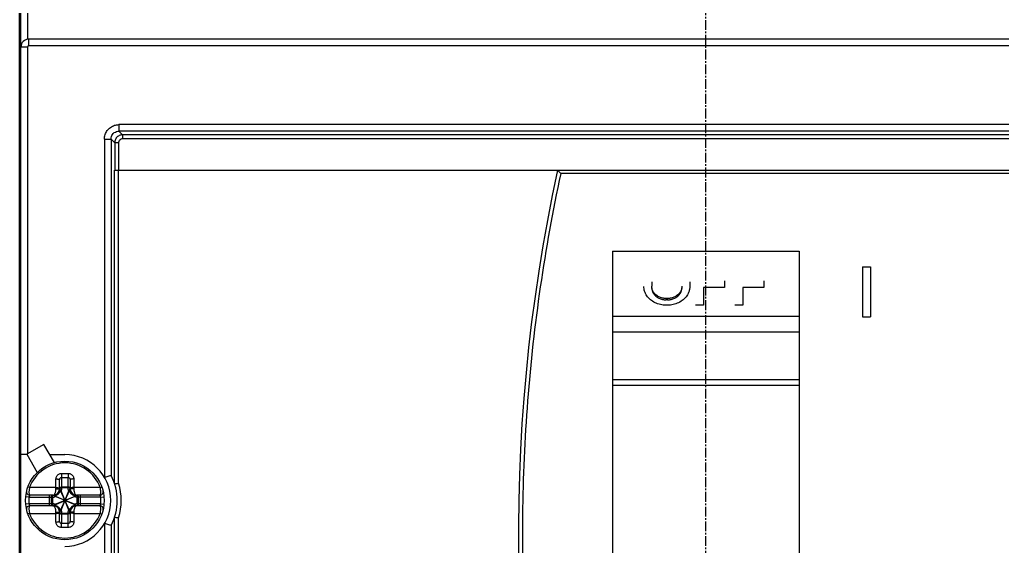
# Model space of a CAD drawing. Header units: millimetres. Extents: x -279 to 279, y -124 to 124.
# Drawn here: x 144.3 to 219.2, y 2.1 to 42.3 of the extents above; entities that cross this region are included whole.
import ezdxf

# ---------------------------------------------------------------- set-up
doc = ezdxf.new("R2010")
doc.units = ezdxf.units.MM
doc.linetypes.add('AXES2', pattern=[1.125, 0.75, -0.125, 0.125, -0.125])
doc.layers.add('AXE', color=80, linetype='AXES2')

msp = doc.modelspace()

# ---------------------------------------------------------------- linework, layer by layer
for p, q in [((144.277, -41.532), (144.277, 45.186)), ((144.376, -40.632), (144.376, 45.567)), ((144.876, 45.567), (144.876, 40.76)), ((144.976, 40.268), (144.976, 40.768)), ((248.276, 40.768), (144.976, 40.768)), ((144.277, 40.467), (144.376, 40.467)), ((144.376, 40.167), (144.277, 40.167)), ((144.876, 40.168), (144.376, 40.168)), ((144.876, 40.168), (144.876, 9.119)), ((248.276, 40.268), (144.976, 40.268)), ((241.404, 34.247), (151.846, 34.247)), ((152.128, 33.466), (151.847, 33.747)), ((241.406, 33.747), (151.847, 33.747)), ((150.748, 33.148), (151.247, 33.148)), ((150.748, 33.145), (150.748, 7.335)), ((151.247, 33.148), (151.247, 7.465)), ((151.528, 32.867), (151.247, 33.148)), ((241.125, 33.166), (152.124, 33.166)), ((241.125, 33.466), (152.128, 33.466)), ((151.528, 32.867), (151.53, 30.768)), ((151.828, 32.867), (151.528, 32.867)), ((151.828, 32.867), (151.828, 30.768)), ((151.52, 6.838), (151.52, 30.768)), ((151.52, 30.768), (151.53, 30.768)), ((151.545, 30.768), (241.406, 30.768)), ((151.819, 6.887), (151.819, 30.768)), ((241.406, 30.512), (185.552, 30.512)), ((189.501, 24.581), (189.501, -20.634)), ((189.501, 24.581), (203.751, 24.581)), ((203.751, 24.581), (203.751, -20.634)), ((208.576, 23.388), (208.576, 19.588)), ((208.576, 23.388), (209.176, 23.388)), ((209.176, 23.388), (209.176, 19.588)), ((192.497, 22.248), (192.497, 21.909)), ((195.397, 22.245), (195.397, 21.906)), ((196.447, 21.821), (196.447, 20.468)), ((198.047, 21.821), (196.447, 21.821)), ((198.047, 22.329), (198.047, 21.821)), ((199.447, 21.822), (199.447, 20.469)), ((201.047, 21.822), (199.447, 21.822)), ((201.047, 22.329), (201.047, 21.822)), ((193.597, 20.979), (193.597, 20.873)), ((193.697, 20.979), (193.597, 20.979)), ((193.697, 20.873), (193.597, 20.873)), ((193.697, 20.468), (193.597, 20.468)), ((193.697, 20.873), (193.697, 20.979)), ((196.447, 20.468), (195.847, 20.468)), ((199.447, 20.469), (198.847, 20.469)), ((203.751, 19.602), (189.501, 19.602)), ((208.576, 19.588), (209.176, 19.588)), ((203.751, 18.421), (189.501, 18.421)), ((203.751, 14.784), (189.501, 14.784)), ((189.501, 14.377), (203.751, 14.377)), ((146.126, 9.84), (144.827, 9.09)), ((146.924, 8.457), (146.126, 9.84)), ((144.84, 9.068), (144.376, 9.068)), ((144.827, 9.09), (145.625, 7.707)), ((146.572, 9.068), (147.726, 9.068)), ((147.326, 6.468), (147.326, 7.141)), ((147.476, 7.33), (147.476, 6.598)), ((147.976, 6.598), (147.976, 7.33)), ((148.126, 7.141), (148.126, 6.468)), ((151.248, 7.465), (151.248, 7.464)), ((145.03, 6.549), (144.907, 6.594)), ((147.048, 6.468), (147.326, 6.468)), ((147.36, 4.743), (148.093, 6.393)), ((148.093, 4.743), (147.36, 6.393)), ((147.433, 4.834), (148.02, 6.301)), ((148.02, 4.834), (147.433, 6.301)), ((147.476, 6.59), (147.476, 6.528)), ((147.976, 6.59), (147.476, 6.59)), ((147.977, 6.528), (147.476, 6.528)), ((147.976, 6.528), (147.976, 6.59)), ((148.405, 6.468), (148.126, 6.468)), ((150.422, 6.549), (150.545, 6.594)), ((144.988, 5.818), (144.739, 5.841)), ((144.988, 5.318), (144.739, 5.295)), ((144.988, 5.818), (146.692, 5.818)), ((146.692, 5.318), (144.988, 5.318)), ((146.826, 5.968), (145.054, 5.968)), ((146.558, 5.168), (146.558, 5.968)), ((146.703, 5.318), (146.703, 5.818)), ((146.709, 5.819), (146.709, 5.317)), ((146.787, 5.819), (146.709, 5.819)), ((146.709, 5.317), (146.787, 5.317)), ((146.787, 5.819), (146.787, 5.317)), ((146.901, 5.201), (148.552, 5.935)), ((148.552, 5.201), (146.901, 5.935)), ((146.993, 5.275), (148.46, 5.861)), ((148.46, 5.275), (146.993, 5.861)), ((150.399, 5.968), (148.626, 5.968)), ((148.666, 5.317), (148.666, 5.819)), ((148.744, 5.819), (148.666, 5.819)), ((148.666, 5.317), (148.744, 5.317)), ((148.744, 5.317), (148.744, 5.819)), ((148.75, 5.818), (148.75, 5.318)), ((150.465, 5.818), (148.761, 5.818)), ((150.465, 5.318), (148.761, 5.318)), ((148.895, 5.968), (148.895, 5.168)), ((150.465, 5.818), (150.714, 5.841)), ((150.465, 5.318), (150.714, 5.295)), ((145.03, 4.586), (144.907, 4.542)), ((146.826, 5.168), (145.054, 5.168)), ((147.048, 4.668), (147.326, 4.668)), ((147.326, 3.994), (147.326, 4.668)), ((147.476, 4.608), (147.476, 4.545)), ((147.476, 4.608), (147.977, 4.608)), ((147.476, 4.545), (147.976, 4.545)), ((147.476, 4.538), (147.476, 3.806)), ((147.976, 4.545), (147.976, 4.608)), ((147.976, 3.806), (147.976, 4.538)), ((148.126, 4.668), (148.126, 3.994)), ((148.405, 4.668), (148.126, 4.668)), ((150.399, 5.168), (148.626, 5.168)), ((150.422, 4.586), (150.545, 4.542)), ((150.748, 3.801), (150.748, -38.609)), ((151.52, -37.632), (151.52, 4.298)), ((151.819, -37.632), (151.819, 4.249)), ((151.247, 3.671), (151.247, -38.612)), ((151.248, 3.671), (151.248, 3.671))]:
    msp.add_line(p, q)
for points in [[(151.247, 7.465), (151.247, 7.465), (151.248, 7.465), (151.248, 7.465), (151.248, 7.465), (151.248, 7.465), (151.248, 7.465), (151.248, 7.465), (151.248, 7.465)], [(151.247, 3.671), (151.247, 3.671), (151.248, 3.671), (151.248, 3.671), (151.248, 3.671), (151.248, 3.671), (151.248, 3.671), (151.248, 3.671), (151.248, 3.671)]]:
    msp.add_lwpolyline(points)
msp.add_circle((147.726, 5.568), 3)
for centre, radius, start, end in [((144.976, 40.168), 0.6, 90, 180), ((144.976, 40.168), 0.1, 90, 180), ((313.326, 2.968), 131, 167.74789, -164.9073), ((147.726, 5.568), 3.5, -90, 90), ((147.726, 5.568), 2.869, 20.00374, 159.99626), ((147.726, 5.568), 4, -28.30239, 28.30239), ((147.726, 5.568), 4.3, -17.86119, 17.86127), ((145.054, 6.218), 0.25, 166.32798, -90), ((146.826, 6.468), 0.5, -90, 0), ((148.626, 6.468), 0.5, 180, -90), ((150.399, 6.218), 0.25, -90, 13.67202), ((147.726, 5.568), 2.75, 174.78409, -174.78409), ((147.726, 5.568), 2.75, -5.21591, 5.21591), ((145.054, 4.918), 0.25, 90, -166.32798), ((147.726, 5.568), 2.869, -159.99626, -20.00374), ((146.826, 4.668), 0.5, 0, 90), ((148.626, 4.668), 0.5, 90, 180), ((150.399, 4.918), 0.25, -13.67202, 90)]:
    msp.add_arc(centre, radius, start, end)
for points, knots in [([(150.748, 33.145), (150.748, 33.259), (150.783, 33.489), (150.941, 33.802), (151.19, 34.052), (151.502, 34.211), (151.733, 34.246), (151.846, 34.247)], [0, 0, 0, 0, 0.340742, 0.686875, 1.034783, 1.380989, 1.721208, 1.721208, 1.721208, 1.721208]), ([(151.247, 33.148), (151.247, 33.209), (151.267, 33.335), (151.353, 33.506), (151.489, 33.642), (151.66, 33.728), (151.785, 33.747), (151.847, 33.747)], [0, 0, 0, 0, 0.1850432, 0.3743131, 0.564405, 0.7535797, 0.9383184, 0.9383184, 0.9383184, 0.9383184]), ([(151.844, 34.247), (151.844, 34.184), (151.845, 34.069), (151.845, 33.917), (151.847, 33.813), (151.845, 33.762), (151.847, 33.747)], [0, 0, 0, 0, 0.1862956, 0.3457623, 0.4554383, 0.4995353, 0.4995353, 0.4995353, 0.4995353]), ([(152.128, 33.466), (152.085, 33.466), (151.995, 33.456), (151.866, 33.412), (151.747, 33.336), (151.648, 33.235), (151.577, 33.116), (151.537, 32.991), (151.528, 32.907), (151.528, 32.867)], [0, 0, 0, 0, 0.1294934, 0.266502, 0.4073563, 0.5485836, 0.6867645, 0.818265, 0.9393523, 0.9393523, 0.9393523, 0.9393523]), ([(152.124, 33.166), (152.103, 33.166), (152.059, 33.161), (151.995, 33.138), (151.936, 33.101), (151.887, 33.05), (151.852, 32.991), (151.832, 32.929), (151.828, 32.887), (151.828, 32.867)], [0, 0, 0, 0, 0.0642759, 0.1323939, 0.2022744, 0.2723046, 0.3408869, 0.4062541, 0.466592, 0.466592, 0.466592, 0.466592]), ([(152.128, 33.466), (152.128, 33.457), (152.128, 33.427), (152.128, 33.364), (152.128, 33.273), (152.126, 33.204), (152.125, 33.166)], [0, 0, 0, 0, 0.0264935, 0.0921096, 0.1876618, 0.2997525, 0.2997525, 0.2997525, 0.2997525]), ([(185.312, 30.768), (185.334, 30.768), (185.377, 30.703), (185.459, 30.63), (185.519, 30.552), (185.552, 30.512)], [0, 0, 0, 0, 0.0650779, 0.1949253, 0.3517459, 0.3517459, 0.3517459, 0.3517459]), ([(185.552, 30.512), (184.937, 27.649), (183.9, 21.891), (182.927, 13.18), (182.538, 4.44), (182.731, -4.303), (183.509, -13.025), (184.871, -21.699), (186.167, -27.419), (186.912, -30.259)], [0, 0, 0, 0, 8.784619, 17.538219, 26.275587, 35.009909, 43.755075, 52.525371, 61.333757, 61.333757, 61.333757, 61.333757]), ([(193.597, 20.468), (193.45, 20.468), (193.156, 20.5), (192.744, 20.643), (192.388, 20.872), (192.113, 21.172), (191.938, 21.525), (191.897, 21.781), (191.897, 21.906)], [0, 0, 0, 0, 0.442714, 0.87718, 1.296976, 1.699166, 2.085462, 2.462276, 2.462276, 2.462276, 2.462276]), ([(193.597, 20.979), (193.501, 20.979), (193.311, 21), (193.045, 21.093), (192.815, 21.24), (192.637, 21.434), (192.523, 21.662), (192.497, 21.828), (192.497, 21.909)], [0, 0, 0, 0, 0.28723, 0.568172, 0.839135, 1.098727, 1.348473, 1.592842, 1.592842, 1.592842, 1.592842]), ([(192.497, 21.803), (192.497, 21.722), (192.523, 21.556), (192.637, 21.328), (192.815, 21.134), (193.045, 20.986), (193.311, 20.894), (193.501, 20.873), (193.597, 20.873)], [0, 0, 0, 0, 0.244351, 0.494085, 0.753671, 1.024637, 1.305591, 1.592842, 1.592842, 1.592842, 1.592842]), ([(193.697, 20.873), (193.793, 20.873), (193.983, 20.894), (194.249, 20.986), (194.479, 21.134), (194.658, 21.328), (194.771, 21.556), (194.797, 21.722), (194.797, 21.803)], [0, 0, 0, 0, 0.28723, 0.568172, 0.839135, 1.098727, 1.348473, 1.592842, 1.592842, 1.592842, 1.592842]), ([(195.391, 21.779), (195.382, 21.696), (195.338, 21.487), (195.182, 21.172), (194.906, 20.872), (194.55, 20.643), (194.138, 20.5), (193.845, 20.468), (193.697, 20.468)], [0, 0, 0, 0, 0.250675, 0.636971, 1.039161, 1.458956, 1.893422, 2.336137, 2.336137, 2.336137, 2.336137]), ([(194.78, 21.747), (194.775, 21.72), (194.747, 21.613), (194.658, 21.434), (194.479, 21.24), (194.25, 21.093), (193.983, 21), (193.793, 20.979), (193.697, 20.979)], [0, 0, 0, 0, 0.081219, 0.330953, 0.59054, 0.861506, 1.142459, 1.429711, 1.429711, 1.429711, 1.429711]), ([(147.048, 7.21), (147.048, 7.246), (147.058, 7.32), (147.101, 7.422), (147.169, 7.51), (147.257, 7.578), (147.358, 7.62), (147.43, 7.631), (147.466, 7.632)], [0, 0, 0, 0, 0.1098057, 0.2199669, 0.3301188, 0.4394918, 0.54796, 0.6552349, 0.6552349, 0.6552349, 0.6552349]), ([(147.466, 7.632), (147.524, 7.633), (147.64, 7.635), (147.813, 7.635), (147.929, 7.633), (147.987, 7.632)], [0, 0, 0, 0, 0.1736504, 0.3480313, 0.5216824, 0.5216824, 0.5216824, 0.5216824]), ([(147.466, 7.632), (147.466, 7.604), (147.467, 7.546), (147.469, 7.464), (147.472, 7.392), (147.475, 7.348), (147.476, 7.33)], [0, 0, 0, 0, 0.0855535, 0.1711448, 0.2464505, 0.3023986, 0.3023986, 0.3023986, 0.3023986]), ([(147.987, 7.632), (147.987, 7.604), (147.986, 7.546), (147.984, 7.464), (147.981, 7.392), (147.978, 7.348), (147.976, 7.33)], [0, 0, 0, 0, 0.0855532, 0.1711444, 0.2464499, 0.3023976, 0.3023976, 0.3023976, 0.3023976]), ([(147.987, 7.632), (148.023, 7.631), (148.095, 7.62), (148.196, 7.578), (148.283, 7.51), (148.351, 7.422), (148.395, 7.32), (148.405, 7.246), (148.405, 7.21)], [0, 0, 0, 0, 0.1071405, 0.2154647, 0.3249364, 0.4351139, 0.5453754, 0.6552346, 0.6552346, 0.6552346, 0.6552346]), ([(147.048, 6.549), (147.048, 6.617), (147.048, 6.758), (147.048, 6.978), (147.048, 7.13), (147.048, 7.21)], [0, 0, 0, 0, 0.2031864, 0.4228029, 0.6601804, 0.6601804, 0.6601804, 0.6601804]), ([(147.048, 7.21), (147.076, 7.21), (147.13, 7.21), (147.205, 7.202), (147.266, 7.187), (147.308, 7.171), (147.326, 7.15), (147.326, 7.141)], [0, 0, 0, 0, 0.0836628, 0.1615778, 0.2259129, 0.271165, 0.2978123, 0.2978123, 0.2978123, 0.2978123]), ([(147.326, 7.141), (147.326, 7.157), (147.33, 7.189), (147.345, 7.234), (147.369, 7.273), (147.401, 7.303), (147.437, 7.323), (147.463, 7.329), (147.476, 7.33)], [0, 0, 0, 0, 0.0478248, 0.0950374, 0.140642, 0.1838674, 0.2247332, 0.2637193, 0.2637193, 0.2637193, 0.2637193]), ([(147.476, 7.33), (147.532, 7.331), (147.643, 7.333), (147.81, 7.333), (147.921, 7.331), (147.976, 7.33)], [0, 0, 0, 0, 0.1664766, 0.3334814, 0.5000358, 0.5000358, 0.5000358, 0.5000358]), ([(147.976, 7.33), (147.989, 7.329), (148.016, 7.323), (148.052, 7.303), (148.084, 7.273), (148.108, 7.234), (148.123, 7.189), (148.126, 7.157), (148.126, 7.141)], [0, 0, 0, 0, 0.0389363, 0.079745, 0.1230044, 0.1686166, 0.2158708, 0.2637194, 0.2637194, 0.2637194, 0.2637194]), ([(148.405, 7.21), (148.377, 7.21), (148.323, 7.21), (148.248, 7.202), (148.187, 7.187), (148.145, 7.171), (148.126, 7.15), (148.126, 7.141)], [0, 0, 0, 0, 0.0836627, 0.1615774, 0.2259123, 0.2711642, 0.2978116, 0.2978116, 0.2978116, 0.2978116]), ([(148.405, 7.21), (148.405, 7.13), (148.405, 6.978), (148.405, 6.758), (148.405, 6.617), (148.405, 6.549)], [0, 0, 0, 0, 0.2381418, 0.4575888, 0.6601804, 0.6601804, 0.6601804, 0.6601804]), ([(151.247, 7.465), (151.232, 7.461), (151.18, 7.448), (151.074, 7.421), (150.923, 7.382), (150.809, 7.351), (150.748, 7.335)], [0, 0, 0, 0, 0.0469811, 0.1622253, 0.3268584, 0.5162976, 0.5162976, 0.5162976, 0.5162976]), ([(151.52, 6.838), (151.524, 6.824), (151.596, 6.87), (151.678, 6.854), (151.77, 6.879), (151.819, 6.887)], [0, 0, 0, 0, 0.0438088, 0.1535053, 0.3036816, 0.3036816, 0.3036816, 0.3036816]), ([(145.03, 6.549), (145.021, 6.509), (145.006, 6.429), (144.991, 6.311), (144.985, 6.202), (144.988, 6.108), (145.001, 6.036), (145.018, 5.986), (145.044, 5.968), (145.054, 5.968)], [0, 0, 0, 0, 0.1235728, 0.2445592, 0.3560264, 0.4513325, 0.5252916, 0.5755898, 0.6074797, 0.6074797, 0.6074797, 0.6074797]), ([(147.048, 6.549), (146.973, 6.549), (146.818, 6.549), (146.578, 6.549), (146.318, 6.549), (146.033, 6.549), (145.721, 6.549), (145.384, 6.549), (145.151, 6.549), (145.03, 6.549)], [0, 0, 0, 0, 0.226677, 0.462883, 0.720889, 1.006032, 1.318365, 1.65611, 2.01782, 2.01782, 2.01782, 2.01782]), ([(146.826, 5.968), (146.844, 5.968), (146.883, 5.981), (146.931, 6.026), (146.972, 6.092), (147.006, 6.174), (147.03, 6.267), (147.045, 6.366), (147.048, 6.434), (147.048, 6.468)], [0, 0, 0, 0, 0.0524925, 0.117083, 0.1951302, 0.2843041, 0.3811799, 0.4817579, 0.5846488, 0.5846488, 0.5846488, 0.5846488]), ([(147.356, 6.393), (147.358, 6.362), (147.355, 6.302), (147.331, 6.219), (147.296, 6.149), (147.255, 6.092), (147.211, 6.047), (147.166, 6.012), (147.121, 5.986), (147.079, 5.966), (147.036, 5.952), (146.993, 5.942), (146.948, 5.937), (146.917, 5.937), (146.901, 5.938)], [0, 0, 0, 0, 0.0938287, 0.1793635, 0.2565216, 0.3261378, 0.3893163, 0.4459716, 0.4967598, 0.5432983, 0.5873596, 0.6307739, 0.6753898, 0.7230868, 0.7230868, 0.7230868, 0.7230868]), ([(147.048, 6.549), (147.076, 6.55), (147.13, 6.549), (147.204, 6.545), (147.266, 6.536), (147.303, 6.528), (147.326, 6.515), (147.326, 6.509)], [0, 0, 0, 0, 0.0836565, 0.1612525, 0.224407, 0.2666916, 0.2861967, 0.2861967, 0.2861967, 0.2861967]), ([(147.048, 6.468), (147.048, 6.482), (147.048, 6.509), (147.048, 6.536), (147.048, 6.549)], [0, 0, 0, 0, 0.04087318, 0.081449, 0.081449, 0.081449, 0.081449]), ([(147.357, 6.393), (147.35, 6.393), (147.339, 6.392), (147.326, 6.39), (147.32, 6.385), (147.319, 6.383)], [0, 0, 0, 0, 0.01982656, 0.03310502, 0.0405854, 0.0405854, 0.0405854, 0.0405854]), ([(147.326, 6.462), (147.327, 6.47), (147.331, 6.48), (147.338, 6.487), (147.34, 6.489)], [0, 0, 0, 0, 0.02191237, 0.03052101, 0.03052101, 0.03052101, 0.03052101]), ([(147.328, 6.485), (147.33, 6.496), (147.335, 6.513), (147.343, 6.528), (147.347, 6.533)], [0, 0, 0, 0, 0.03428379, 0.05182174, 0.05182174, 0.05182174, 0.05182174]), ([(147.33, 6.489), (147.331, 6.493), (147.334, 6.502), (147.338, 6.51), (147.34, 6.514)], [0, 0, 0, 0, 0.01378514, 0.02765049, 0.02765049, 0.02765049, 0.02765049]), ([(147.347, 6.533), (147.353, 6.543), (147.374, 6.566), (147.419, 6.591), (147.457, 6.598), (147.476, 6.598)], [0, 0, 0, 0, 0.0359462, 0.0921698, 0.1504178, 0.1504178, 0.1504178, 0.1504178]), ([(147.347, 6.526), (147.349, 6.53), (147.361, 6.546), (147.388, 6.568), (147.43, 6.586), (147.461, 6.591), (147.476, 6.59)], [0, 0, 0, 0, 0.0142204, 0.0579784, 0.1035325, 0.1499962, 0.1499962, 0.1499962, 0.1499962]), ([(147.347, 6.496), (147.349, 6.498), (147.362, 6.506), (147.39, 6.518), (147.431, 6.526), (147.461, 6.528), (147.476, 6.528)], [0, 0, 0, 0, 0.0103374, 0.0465112, 0.0892018, 0.1354947, 0.1354947, 0.1354947, 0.1354947]), ([(147.433, 6.301), (147.429, 6.311), (147.421, 6.33), (147.407, 6.354), (147.392, 6.373), (147.377, 6.387), (147.365, 6.392), (147.36, 6.393)], [0, 0, 0, 0, 0.0317573, 0.0600928, 0.0842418, 0.1044154, 0.1210995, 0.1210995, 0.1210995, 0.1210995]), ([(147.476, 6.528), (147.476, 6.502), (147.472, 6.45), (147.458, 6.374), (147.442, 6.325), (147.433, 6.301)], [0, 0, 0, 0, 0.0774682, 0.154588, 0.2314006, 0.2314006, 0.2314006, 0.2314006]), ([(147.476, 6.598), (147.476, 6.597), (147.476, 6.594), (147.476, 6.592), (147.476, 6.59)], [0, 0, 0, 0, 0.003688552, 0.007377923, 0.007377923, 0.007377923, 0.007377923]), ([(147.976, 6.59), (147.976, 6.592), (147.976, 6.594), (147.976, 6.597), (147.976, 6.598)], [0, 0, 0, 0, 0.003689407, 0.007377939, 0.007377939, 0.007377939, 0.007377939]), ([(148.106, 6.533), (148.1, 6.543), (148.079, 6.566), (148.034, 6.591), (147.996, 6.598), (147.976, 6.598)], [0, 0, 0, 0, 0.0359462, 0.0921698, 0.1504178, 0.1504178, 0.1504178, 0.1504178]), ([(148.106, 6.527), (148.103, 6.531), (148.092, 6.546), (148.065, 6.568), (148.023, 6.586), (147.992, 6.591), (147.976, 6.59)], [0, 0, 0, 0, 0.0141573, 0.0577532, 0.1031411, 0.1496209, 0.1496209, 0.1496209, 0.1496209]), ([(148.106, 6.495), (148.104, 6.497), (148.091, 6.506), (148.063, 6.518), (148.022, 6.526), (147.992, 6.527), (147.976, 6.528)], [0, 0, 0, 0, 0.0103421, 0.046671, 0.0894882, 0.1357595, 0.1357595, 0.1357595, 0.1357595]), ([(148.02, 6.301), (148.011, 6.325), (147.995, 6.374), (147.98, 6.45), (147.977, 6.502), (147.977, 6.528)], [0, 0, 0, 0, 0.076826, 0.1539298, 0.2313993, 0.2313993, 0.2313993, 0.2313993]), ([(148.093, 6.393), (148.088, 6.392), (148.076, 6.387), (148.061, 6.373), (148.046, 6.354), (148.032, 6.33), (148.024, 6.311), (148.02, 6.301)], [0, 0, 0, 0, 0.0166543, 0.0368369, 0.0609853, 0.0893813, 0.1210997, 0.1210997, 0.1210997, 0.1210997]), ([(148.552, 5.938), (148.521, 5.937), (148.461, 5.94), (148.379, 5.963), (148.309, 5.997), (148.252, 6.038), (148.207, 6.082), (148.172, 6.127), (148.145, 6.171), (148.125, 6.214), (148.111, 6.257), (148.101, 6.301), (148.096, 6.346), (148.096, 6.377), (148.097, 6.393)], [0, 0, 0, 0, 0.09286, 0.1779133, 0.2548012, 0.3242883, 0.3874546, 0.4441567, 0.4950951, 0.5418647, 0.5862252, 0.629993, 0.6749988, 0.7231162, 0.7231162, 0.7231162, 0.7231162]), ([(148.134, 6.383), (148.133, 6.385), (148.127, 6.39), (148.114, 6.392), (148.103, 6.393), (148.097, 6.393)], [0, 0, 0, 0, 0.00743743, 0.02062358, 0.04002973, 0.04002973, 0.04002973, 0.04002973]), ([(148.125, 6.485), (148.123, 6.496), (148.118, 6.513), (148.11, 6.528), (148.106, 6.533)], [0, 0, 0, 0, 0.03428379, 0.05182174, 0.05182174, 0.05182174, 0.05182174]), ([(148.123, 6.489), (148.122, 6.493), (148.119, 6.502), (148.115, 6.511), (148.113, 6.515)], [0, 0, 0, 0, 0.01365938, 0.02745435, 0.02745435, 0.02745435, 0.02745435]), ([(148.126, 6.462), (148.126, 6.47), (148.122, 6.48), (148.116, 6.487), (148.114, 6.489)], [0, 0, 0, 0, 0.0217285, 0.03022503, 0.03022503, 0.03022503, 0.03022503]), ([(148.405, 6.549), (148.377, 6.55), (148.323, 6.549), (148.249, 6.545), (148.186, 6.536), (148.149, 6.528), (148.126, 6.515), (148.126, 6.509)], [0, 0, 0, 0, 0.0836553, 0.1612503, 0.2244043, 0.2666891, 0.2861948, 0.2861948, 0.2861948, 0.2861948]), ([(148.405, 6.549), (148.405, 6.536), (148.405, 6.509), (148.405, 6.482), (148.405, 6.468)], [0, 0, 0, 0, 0.04057582, 0.081449, 0.081449, 0.081449, 0.081449]), ([(150.422, 6.549), (150.317, 6.549), (150.111, 6.549), (149.811, 6.549), (149.531, 6.549), (149.269, 6.549), (149.028, 6.549), (148.807, 6.549), (148.601, 6.549), (148.469, 6.549), (148.405, 6.549)], [0, 0, 0, 0, 0.317355, 0.617063, 0.898371, 1.160025, 1.401105, 1.621632, 1.824629, 2.01782, 2.01782, 2.01782, 2.01782]), ([(148.405, 6.468), (148.405, 6.434), (148.408, 6.366), (148.423, 6.267), (148.447, 6.174), (148.48, 6.092), (148.522, 6.026), (148.57, 5.981), (148.609, 5.968), (148.626, 5.968)], [0, 0, 0, 0, 0.1028909, 0.2034689, 0.3003448, 0.3895186, 0.4675659, 0.5321559, 0.5846489, 0.5846489, 0.5846489, 0.5846489]), ([(150.399, 5.968), (150.409, 5.968), (150.435, 5.986), (150.452, 6.036), (150.464, 6.108), (150.467, 6.202), (150.462, 6.311), (150.447, 6.429), (150.431, 6.509), (150.422, 6.549)], [0, 0, 0, 0, 0.0318858, 0.0821635, 0.1560971, 0.2514174, 0.3629358, 0.4839241, 0.6074801, 0.6074801, 0.6074801, 0.6074801]), ([(145.054, 5.968), (145.054, 5.967), (145.052, 5.964), (145.049, 5.959), (145.044, 5.951), (145.037, 5.94), (145.029, 5.925), (145.019, 5.905), (145.008, 5.88), (144.997, 5.851), (144.991, 5.829), (144.988, 5.818)], [0, 0, 0, 0, 0.0039486, 0.0094157, 0.0182851, 0.0310674, 0.0483578, 0.0705441, 0.0977069, 0.1294594, 0.1648516, 0.1648516, 0.1648516, 0.1648516]), ([(144.988, 5.318), (144.991, 5.306), (144.997, 5.285), (145.008, 5.255), (145.019, 5.231), (145.029, 5.211), (145.037, 5.196), (145.044, 5.185), (145.049, 5.177), (145.052, 5.172), (145.054, 5.169), (145.054, 5.168)], [0, 0, 0, 0, 0.0353923, 0.0671447, 0.0943075, 0.1164939, 0.1337842, 0.1465665, 0.1554359, 0.1609031, 0.1648516, 0.1648516, 0.1648516, 0.1648516]), ([(146.692, 5.818), (146.692, 5.837), (146.699, 5.876), (146.728, 5.926), (146.773, 5.96), (146.809, 5.968), (146.826, 5.968)], [0, 0, 0, 0, 0.0583066, 0.1150187, 0.169396, 0.2220596, 0.2220596, 0.2220596, 0.2220596]), ([(146.692, 5.818), (146.694, 5.818), (146.698, 5.818), (146.701, 5.818), (146.703, 5.818)], [0, 0, 0, 0, 0.0059425, 0.01055146, 0.01055146, 0.01055146, 0.01055146]), ([(146.703, 5.318), (146.701, 5.318), (146.698, 5.318), (146.694, 5.318), (146.692, 5.318)], [0, 0, 0, 0, 0.00460895, 0.01055146, 0.01055146, 0.01055146, 0.01055146]), ([(146.692, 5.318), (146.692, 5.299), (146.699, 5.26), (146.728, 5.21), (146.773, 5.176), (146.809, 5.168), (146.826, 5.168)], [0, 0, 0, 0, 0.0583059, 0.1150177, 0.1693952, 0.2220596, 0.2220596, 0.2220596, 0.2220596]), ([(146.703, 5.818), (146.703, 5.837), (146.71, 5.876), (146.737, 5.92), (146.762, 5.94), (146.772, 5.947)], [0, 0, 0, 0, 0.057279, 0.1140206, 0.1515661, 0.1515661, 0.1515661, 0.1515661]), ([(146.703, 5.818), (146.704, 5.818), (146.706, 5.818), (146.708, 5.818), (146.709, 5.819)], [0, 0, 0, 0, 0.003170856, 0.006342518, 0.006342518, 0.006342518, 0.006342518]), ([(146.709, 5.317), (146.708, 5.317), (146.706, 5.317), (146.704, 5.318), (146.703, 5.318)], [0, 0, 0, 0, 0.003171706, 0.006342511, 0.006342511, 0.006342511, 0.006342511]), ([(146.703, 5.318), (146.703, 5.299), (146.71, 5.26), (146.737, 5.216), (146.762, 5.196), (146.772, 5.189)], [0, 0, 0, 0, 0.0572789, 0.1140203, 0.1515658, 0.1515658, 0.1515658, 0.1515658]), ([(146.709, 5.819), (146.709, 5.834), (146.713, 5.864), (146.733, 5.906), (146.757, 5.932), (146.774, 5.944), (146.778, 5.947)], [0, 0, 0, 0, 0.045733, 0.0912046, 0.1362217, 0.1511912, 0.1511912, 0.1511912, 0.1511912]), ([(146.709, 5.317), (146.709, 5.302), (146.713, 5.272), (146.733, 5.23), (146.757, 5.204), (146.774, 5.192), (146.778, 5.19)], [0, 0, 0, 0, 0.045665, 0.0910333, 0.13595, 0.1508712, 0.1508712, 0.1508712, 0.1508712]), ([(146.772, 5.947), (146.777, 5.95), (146.795, 5.959), (146.814, 5.965), (146.827, 5.967)], [0, 0, 0, 0, 0.01869933, 0.05823713, 0.05823713, 0.05823713, 0.05823713]), ([(146.778, 5.947), (146.786, 5.952), (146.804, 5.961), (146.823, 5.966), (146.833, 5.967)], [0, 0, 0, 0, 0.02967942, 0.05925893, 0.05925893, 0.05925893, 0.05925893]), ([(146.787, 5.819), (146.786, 5.834), (146.787, 5.863), (146.795, 5.904), (146.807, 5.937), (146.823, 5.959), (146.836, 5.966), (146.841, 5.967)], [0, 0, 0, 0, 0.0458114, 0.0879665, 0.1236543, 0.1515153, 0.1664746, 0.1664746, 0.1664746, 0.1664746]), ([(146.787, 5.819), (146.81, 5.82), (146.857, 5.824), (146.926, 5.838), (146.971, 5.853), (146.993, 5.861)], [0, 0, 0, 0, 0.0707814, 0.1412402, 0.2113736, 0.2113736, 0.2113736, 0.2113736]), ([(146.993, 5.275), (146.96, 5.287), (146.892, 5.307), (146.822, 5.316), (146.787, 5.317)], [0, 0, 0, 0, 0.1053394, 0.2111984, 0.2111984, 0.2111984, 0.2111984]), ([(146.787, 5.317), (146.787, 5.302), (146.787, 5.273), (146.795, 5.232), (146.807, 5.199), (146.823, 5.177), (146.836, 5.17), (146.84, 5.169)], [0, 0, 0, 0, 0.0458653, 0.0880909, 0.1238551, 0.1516436, 0.166229, 0.166229, 0.166229, 0.166229]), ([(146.901, 5.938), (146.901, 5.944), (146.902, 5.956), (146.905, 5.968), (146.909, 5.975), (146.912, 5.975)], [0, 0, 0, 0, 0.01950644, 0.03272134, 0.04016497, 0.04016497, 0.04016497, 0.04016497]), ([(146.901, 5.935), (146.902, 5.929), (146.907, 5.917), (146.921, 5.902), (146.941, 5.887), (146.965, 5.873), (146.983, 5.865), (146.993, 5.861)], [0, 0, 0, 0, 0.0167142, 0.0370614, 0.0611929, 0.089436, 0.1210992, 0.1210992, 0.1210992, 0.1210992]), ([(146.993, 5.275), (146.983, 5.271), (146.965, 5.262), (146.94, 5.248), (146.921, 5.234), (146.907, 5.218), (146.902, 5.207), (146.901, 5.201)], [0, 0, 0, 0, 0.0316796, 0.0600381, 0.08418, 0.1044267, 0.1211, 0.1211, 0.1211, 0.1211]), ([(148.46, 5.861), (148.47, 5.865), (148.488, 5.873), (148.512, 5.888), (148.532, 5.902), (148.546, 5.918), (148.551, 5.929), (148.552, 5.935)], [0, 0, 0, 0, 0.0317324, 0.0600985, 0.0842445, 0.1044157, 0.1210998, 0.1210998, 0.1210998, 0.1210998]), ([(148.666, 5.819), (148.643, 5.82), (148.596, 5.824), (148.526, 5.838), (148.482, 5.853), (148.46, 5.861)], [0, 0, 0, 0, 0.0707729, 0.1411727, 0.2113666, 0.2113666, 0.2113666, 0.2113666]), ([(148.666, 5.317), (148.643, 5.316), (148.596, 5.312), (148.526, 5.297), (148.482, 5.283), (148.46, 5.275)], [0, 0, 0, 0, 0.0707814, 0.1412402, 0.2113736, 0.2113736, 0.2113736, 0.2113736]), ([(148.552, 5.201), (148.551, 5.207), (148.545, 5.218), (148.532, 5.234), (148.512, 5.248), (148.488, 5.262), (148.47, 5.271), (148.46, 5.275)], [0, 0, 0, 0, 0.0167144, 0.0370631, 0.0611946, 0.0894349, 0.1210992, 0.1210992, 0.1210992, 0.1210992]), ([(148.541, 5.975), (148.544, 5.975), (148.548, 5.968), (148.551, 5.956), (148.551, 5.945), (148.552, 5.938)], [0, 0, 0, 0, 0.00743598, 0.02059398, 0.04016598, 0.04016598, 0.04016598, 0.04016598]), ([(148.605, 5.968), (148.613, 5.968), (148.622, 5.963), (148.63, 5.957), (148.632, 5.955)], [0, 0, 0, 0, 0.02169078, 0.03019587, 0.03019587, 0.03019587, 0.03019587]), ([(148.666, 5.317), (148.667, 5.302), (148.666, 5.273), (148.658, 5.232), (148.646, 5.199), (148.63, 5.177), (148.617, 5.17), (148.612, 5.169)], [0, 0, 0, 0, 0.0458114, 0.0879665, 0.1236543, 0.1515153, 0.1664746, 0.1664746, 0.1664746, 0.1664746]), ([(148.626, 5.968), (148.644, 5.968), (148.68, 5.96), (148.725, 5.926), (148.754, 5.876), (148.761, 5.837), (148.761, 5.818)], [0, 0, 0, 0, 0.0526637, 0.1070409, 0.163753, 0.2220596, 0.2220596, 0.2220596, 0.2220596]), ([(148.761, 5.318), (148.761, 5.299), (148.754, 5.26), (148.725, 5.21), (148.68, 5.176), (148.644, 5.168), (148.626, 5.168)], [0, 0, 0, 0, 0.0583066, 0.1150187, 0.169396, 0.2220596, 0.2220596, 0.2220596, 0.2220596]), ([(148.638, 5.947), (148.64, 5.945), (148.648, 5.932), (148.658, 5.904), (148.666, 5.863), (148.667, 5.834), (148.666, 5.819)], [0, 0, 0, 0, 0.0102006, 0.0458885, 0.0880436, 0.133855, 0.133855, 0.133855, 0.133855]), ([(148.647, 5.962), (148.653, 5.96), (148.664, 5.956), (148.675, 5.95), (148.681, 5.947)], [0, 0, 0, 0, 0.01863896, 0.03733829, 0.03733829, 0.03733829, 0.03733829]), ([(148.675, 5.947), (148.679, 5.944), (148.696, 5.932), (148.72, 5.906), (148.739, 5.864), (148.744, 5.834), (148.744, 5.819)], [0, 0, 0, 0, 0.0149696, 0.0599866, 0.1054583, 0.1511912, 0.1511912, 0.1511912, 0.1511912]), ([(148.744, 5.317), (148.744, 5.302), (148.739, 5.272), (148.72, 5.23), (148.696, 5.204), (148.679, 5.192), (148.675, 5.189)], [0, 0, 0, 0, 0.045733, 0.0912046, 0.1362217, 0.1511912, 0.1511912, 0.1511912, 0.1511912]), ([(148.681, 5.947), (148.691, 5.94), (148.716, 5.92), (148.743, 5.876), (148.75, 5.837), (148.75, 5.818)], [0, 0, 0, 0, 0.0375455, 0.094287, 0.1515661, 0.1515661, 0.1515661, 0.1515661]), ([(148.75, 5.318), (148.75, 5.299), (148.743, 5.26), (148.716, 5.216), (148.691, 5.196), (148.681, 5.189)], [0, 0, 0, 0, 0.057279, 0.1140206, 0.1515661, 0.1515661, 0.1515661, 0.1515661]), ([(148.75, 5.818), (148.749, 5.818), (148.747, 5.818), (148.745, 5.818), (148.744, 5.819)], [0, 0, 0, 0, 0.003170864, 0.006342517, 0.006342517, 0.006342517, 0.006342517]), ([(148.75, 5.318), (148.749, 5.318), (148.747, 5.317), (148.745, 5.317), (148.744, 5.317)], [0, 0, 0, 0, 0.003170856, 0.006342518, 0.006342518, 0.006342518, 0.006342518]), ([(148.761, 5.818), (148.759, 5.818), (148.755, 5.818), (148.752, 5.818), (148.75, 5.818)], [0, 0, 0, 0, 0.00592009, 0.01055163, 0.01055163, 0.01055163, 0.01055163]), ([(148.761, 5.318), (148.759, 5.318), (148.755, 5.318), (148.752, 5.318), (148.75, 5.318)], [0, 0, 0, 0, 0.0059425, 0.01055146, 0.01055146, 0.01055146, 0.01055146]), ([(150.465, 5.818), (150.462, 5.829), (150.456, 5.851), (150.445, 5.88), (150.434, 5.905), (150.424, 5.925), (150.416, 5.94), (150.409, 5.951), (150.404, 5.959), (150.401, 5.964), (150.399, 5.967), (150.399, 5.968)], [0, 0, 0, 0, 0.0352605, 0.0669405, 0.0940745, 0.116274, 0.1336148, 0.1464625, 0.155371, 0.16099, 0.1648517, 0.1648517, 0.1648517, 0.1648517]), ([(150.399, 5.168), (150.399, 5.169), (150.401, 5.172), (150.404, 5.177), (150.409, 5.185), (150.416, 5.196), (150.424, 5.211), (150.434, 5.231), (150.445, 5.255), (150.456, 5.285), (150.462, 5.306), (150.465, 5.318)], [0, 0, 0, 0, 0.0039486, 0.0094157, 0.0182851, 0.0310674, 0.0483578, 0.0705441, 0.0977069, 0.1294594, 0.1648516, 0.1648516, 0.1648516, 0.1648516]), ([(145.054, 5.168), (145.044, 5.168), (145.018, 5.15), (145.001, 5.1), (144.988, 5.028), (144.985, 4.934), (144.991, 4.825), (145.006, 4.707), (145.021, 4.627), (145.03, 4.586)], [0, 0, 0, 0, 0.0318858, 0.0821635, 0.1560971, 0.2514174, 0.3629358, 0.4839241, 0.6074801, 0.6074801, 0.6074801, 0.6074801]), ([(145.03, 4.586), (145.136, 4.586), (145.342, 4.586), (145.641, 4.586), (145.922, 4.586), (146.184, 4.586), (146.425, 4.586), (146.646, 4.586), (146.852, 4.586), (146.984, 4.586), (147.048, 4.586)], [0, 0, 0, 0, 0.317355, 0.617063, 0.898371, 1.160025, 1.401105, 1.621632, 1.824629, 2.01782, 2.01782, 2.01782, 2.01782]), ([(146.772, 5.189), (146.777, 5.186), (146.795, 5.177), (146.814, 5.171), (146.827, 5.169)], [0, 0, 0, 0, 0.01869931, 0.05823716, 0.05823716, 0.05823716, 0.05823716]), ([(146.778, 5.19), (146.786, 5.184), (146.804, 5.175), (146.823, 5.17), (146.833, 5.169)], [0, 0, 0, 0, 0.02967141, 0.05921905, 0.05921905, 0.05921905, 0.05921905]), ([(147.048, 4.668), (147.048, 4.702), (147.045, 4.77), (147.03, 4.869), (147.006, 4.962), (146.972, 5.044), (146.931, 5.11), (146.883, 5.155), (146.844, 5.168), (146.826, 5.168)], [0, 0, 0, 0, 0.1028909, 0.2034689, 0.3003448, 0.3895186, 0.4675659, 0.5321559, 0.584649, 0.584649, 0.584649, 0.584649]), ([(146.901, 5.198), (146.932, 5.199), (146.992, 5.196), (147.074, 5.173), (147.144, 5.139), (147.201, 5.098), (147.246, 5.053), (147.281, 5.009), (147.308, 4.964), (147.328, 4.921), (147.342, 4.879), (147.352, 4.835), (147.357, 4.79), (147.357, 4.759), (147.356, 4.743)], [0, 0, 0, 0, 0.0928686, 0.177922, 0.2548099, 0.3242971, 0.3874633, 0.4441655, 0.4951039, 0.5418735, 0.586234, 0.6300018, 0.6750076, 0.7232211, 0.7232211, 0.7232211, 0.7232211]), ([(146.912, 5.161), (146.909, 5.161), (146.905, 5.167), (146.902, 5.18), (146.902, 5.191), (146.901, 5.198)], [0, 0, 0, 0, 0.00741749, 0.02055169, 0.04016923, 0.04016923, 0.04016923, 0.04016923]), ([(147.048, 4.586), (147.048, 4.6), (147.048, 4.627), (147.048, 4.654), (147.048, 4.668)], [0, 0, 0, 0, 0.04057582, 0.081449, 0.081449, 0.081449, 0.081449]), ([(147.048, 4.586), (147.076, 4.586), (147.13, 4.587), (147.204, 4.591), (147.266, 4.6), (147.303, 4.608), (147.326, 4.621), (147.326, 4.627)], [0, 0, 0, 0, 0.0836553, 0.1612503, 0.2244043, 0.2666891, 0.2861948, 0.2861948, 0.2861948, 0.2861948]), ([(147.048, 3.926), (147.048, 4.006), (147.048, 4.158), (147.048, 4.378), (147.048, 4.519), (147.048, 4.586)], [0, 0, 0, 0, 0.2380856, 0.457554, 0.6601804, 0.6601804, 0.6601804, 0.6601804]), ([(147.319, 4.753), (147.32, 4.751), (147.326, 4.746), (147.339, 4.744), (147.35, 4.743), (147.356, 4.743)], [0, 0, 0, 0, 0.00743743, 0.02062358, 0.04002972, 0.04002972, 0.04002972, 0.04002972]), ([(147.326, 4.674), (147.327, 4.666), (147.331, 4.656), (147.337, 4.649), (147.339, 4.647)], [0, 0, 0, 0, 0.0217285, 0.03022503, 0.03022503, 0.03022503, 0.03022503]), ([(147.328, 4.651), (147.33, 4.64), (147.335, 4.623), (147.343, 4.608), (147.347, 4.603)], [0, 0, 0, 0, 0.03428379, 0.05182173, 0.05182173, 0.05182173, 0.05182173]), ([(147.33, 4.647), (147.331, 4.642), (147.334, 4.634), (147.338, 4.625), (147.34, 4.621)], [0, 0, 0, 0, 0.01365939, 0.02745435, 0.02745435, 0.02745435, 0.02745435]), ([(147.347, 4.641), (147.349, 4.638), (147.362, 4.63), (147.39, 4.618), (147.431, 4.61), (147.461, 4.609), (147.476, 4.608)], [0, 0, 0, 0, 0.0103421, 0.046671, 0.0894882, 0.1357595, 0.1357595, 0.1357595, 0.1357595]), ([(147.347, 4.609), (147.35, 4.605), (147.361, 4.59), (147.388, 4.567), (147.43, 4.549), (147.461, 4.545), (147.476, 4.545)], [0, 0, 0, 0, 0.0141573, 0.0577532, 0.1031411, 0.1496209, 0.1496209, 0.1496209, 0.1496209]), ([(147.347, 4.603), (147.353, 4.593), (147.374, 4.57), (147.419, 4.544), (147.457, 4.538), (147.476, 4.538)], [0, 0, 0, 0, 0.0359462, 0.0921698, 0.1504178, 0.1504178, 0.1504178, 0.1504178]), ([(147.36, 4.743), (147.365, 4.744), (147.377, 4.749), (147.392, 4.763), (147.407, 4.782), (147.421, 4.806), (147.429, 4.825), (147.433, 4.834)], [0, 0, 0, 0, 0.0166543, 0.0368369, 0.0609853, 0.0893813, 0.1210997, 0.1210997, 0.1210997, 0.1210997]), ([(147.433, 4.834), (147.442, 4.811), (147.458, 4.762), (147.472, 4.686), (147.476, 4.634), (147.476, 4.608)], [0, 0, 0, 0, 0.076826, 0.1539298, 0.2313993, 0.2313993, 0.2313993, 0.2313993]), ([(147.476, 4.545), (147.476, 4.544), (147.476, 4.542), (147.476, 4.539), (147.476, 4.538)], [0, 0, 0, 0, 0.003689407, 0.007377939, 0.007377939, 0.007377939, 0.007377939]), ([(148.106, 4.64), (148.103, 4.638), (148.09, 4.63), (148.063, 4.618), (148.022, 4.61), (147.992, 4.608), (147.976, 4.608)], [0, 0, 0, 0, 0.0103374, 0.0465112, 0.0892018, 0.1354947, 0.1354947, 0.1354947, 0.1354947]), ([(148.106, 4.61), (148.103, 4.606), (148.092, 4.59), (148.065, 4.568), (148.023, 4.55), (147.992, 4.545), (147.976, 4.545)], [0, 0, 0, 0, 0.0142204, 0.0579784, 0.1035325, 0.1499962, 0.1499962, 0.1499962, 0.1499962]), ([(148.106, 4.603), (148.1, 4.593), (148.079, 4.57), (148.034, 4.544), (147.996, 4.538), (147.976, 4.538)], [0, 0, 0, 0, 0.0359462, 0.0921698, 0.1504178, 0.1504178, 0.1504178, 0.1504178]), ([(147.976, 4.538), (147.976, 4.539), (147.976, 4.542), (147.976, 4.544), (147.976, 4.545)], [0, 0, 0, 0, 0.003688555, 0.007377923, 0.007377923, 0.007377923, 0.007377923]), ([(147.977, 4.608), (147.977, 4.634), (147.98, 4.686), (147.995, 4.762), (148.011, 4.811), (148.02, 4.834)], [0, 0, 0, 0, 0.0774682, 0.154588, 0.2314006, 0.2314006, 0.2314006, 0.2314006]), ([(148.02, 4.834), (148.025, 4.822), (148.035, 4.8), (148.053, 4.772), (148.071, 4.752), (148.086, 4.744), (148.093, 4.743)], [0, 0, 0, 0, 0.0391246, 0.0726548, 0.0995837, 0.1209714, 0.1209714, 0.1209714, 0.1209714]), ([(148.097, 4.743), (148.095, 4.774), (148.098, 4.834), (148.122, 4.917), (148.156, 4.987), (148.198, 5.043), (148.242, 5.089), (148.287, 5.124), (148.331, 5.15), (148.374, 5.17), (148.417, 5.184), (148.46, 5.194), (148.505, 5.199), (148.536, 5.199), (148.552, 5.198)], [0, 0, 0, 0, 0.0938219, 0.1793572, 0.2565156, 0.3261314, 0.3893097, 0.4459654, 0.4967539, 0.5432923, 0.5873537, 0.6307681, 0.6753837, 0.7230769, 0.7230769, 0.7230769, 0.7230769]), ([(148.134, 4.753), (148.133, 4.751), (148.127, 4.746), (148.114, 4.744), (148.103, 4.743), (148.097, 4.743)], [0, 0, 0, 0, 0.00742914, 0.02057673, 0.04016399, 0.04016399, 0.04016399, 0.04016399]), ([(148.125, 4.651), (148.123, 4.64), (148.118, 4.623), (148.11, 4.608), (148.106, 4.603)], [0, 0, 0, 0, 0.03428379, 0.05182174, 0.05182174, 0.05182174, 0.05182174]), ([(148.126, 4.674), (148.126, 4.666), (148.122, 4.656), (148.115, 4.649), (148.113, 4.646)], [0, 0, 0, 0, 0.02191237, 0.03052101, 0.03052101, 0.03052101, 0.03052101]), ([(148.123, 4.647), (148.122, 4.643), (148.119, 4.634), (148.115, 4.626), (148.113, 4.622)], [0, 0, 0, 0, 0.01378514, 0.02765049, 0.02765049, 0.02765049, 0.02765049]), ([(148.405, 4.586), (148.377, 4.586), (148.323, 4.587), (148.249, 4.591), (148.186, 4.6), (148.149, 4.608), (148.126, 4.621), (148.126, 4.627)], [0, 0, 0, 0, 0.0836565, 0.1612525, 0.224407, 0.2666916, 0.2861967, 0.2861967, 0.2861967, 0.2861967]), ([(148.626, 5.168), (148.609, 5.168), (148.57, 5.155), (148.522, 5.11), (148.48, 5.044), (148.447, 4.962), (148.423, 4.869), (148.408, 4.77), (148.405, 4.702), (148.405, 4.668)], [0, 0, 0, 0, 0.0524925, 0.117083, 0.1951302, 0.2843041, 0.3811799, 0.4817579, 0.5846488, 0.5846488, 0.5846488, 0.5846488]), ([(148.405, 4.668), (148.405, 4.654), (148.405, 4.627), (148.405, 4.6), (148.405, 4.586)], [0, 0, 0, 0, 0.04087318, 0.081449, 0.081449, 0.081449, 0.081449]), ([(148.405, 4.586), (148.48, 4.586), (148.634, 4.586), (148.875, 4.586), (149.135, 4.586), (149.42, 4.586), (149.731, 4.586), (150.069, 4.586), (150.302, 4.586), (150.422, 4.586)], [0, 0, 0, 0, 0.226677, 0.462883, 0.720889, 1.006032, 1.318365, 1.65611, 2.01782, 2.01782, 2.01782, 2.01782]), ([(148.405, 4.586), (148.405, 4.519), (148.405, 4.378), (148.405, 4.158), (148.405, 4.005), (148.405, 3.926)], [0, 0, 0, 0, 0.2032378, 0.422876, 0.6601804, 0.6601804, 0.6601804, 0.6601804]), ([(148.541, 5.161), (148.544, 5.161), (148.548, 5.168), (148.551, 5.18), (148.551, 5.191), (148.552, 5.198)], [0, 0, 0, 0, 0.00744721, 0.02063901, 0.04005219, 0.04005219, 0.04005219, 0.04005219]), ([(148.675, 5.189), (148.667, 5.184), (148.649, 5.175), (148.629, 5.17), (148.62, 5.169)], [0, 0, 0, 0, 0.02967942, 0.05925893, 0.05925893, 0.05925893, 0.05925893]), ([(148.681, 5.189), (148.675, 5.186), (148.658, 5.177), (148.639, 5.171), (148.626, 5.169)], [0, 0, 0, 0, 0.01869932, 0.05823713, 0.05823713, 0.05823713, 0.05823713]), ([(150.422, 4.586), (150.431, 4.627), (150.447, 4.707), (150.462, 4.825), (150.467, 4.934), (150.464, 5.028), (150.452, 5.1), (150.435, 5.15), (150.409, 5.168), (150.399, 5.168)], [0, 0, 0, 0, 0.1235728, 0.2445592, 0.3560264, 0.4513325, 0.5252916, 0.5755898, 0.6074797, 0.6074797, 0.6074797, 0.6074797]), ([(147.048, 3.926), (147.076, 3.925), (147.13, 3.926), (147.205, 3.934), (147.266, 3.949), (147.308, 3.965), (147.326, 3.986), (147.326, 3.994)], [0, 0, 0, 0, 0.0836627, 0.1615774, 0.2259123, 0.2711642, 0.2978116, 0.2978116, 0.2978116, 0.2978116]), ([(147.466, 3.504), (147.43, 3.505), (147.358, 3.515), (147.257, 3.558), (147.17, 3.625), (147.102, 3.713), (147.058, 3.816), (147.048, 3.89), (147.048, 3.926)], [0, 0, 0, 0, 0.1071405, 0.2154647, 0.3249364, 0.4351139, 0.5453754, 0.6552346, 0.6552346, 0.6552346, 0.6552346]), ([(147.476, 3.806), (147.464, 3.807), (147.437, 3.812), (147.401, 3.833), (147.369, 3.863), (147.345, 3.902), (147.33, 3.947), (147.326, 3.978), (147.326, 3.994)], [0, 0, 0, 0, 0.0389363, 0.079745, 0.1230044, 0.1686166, 0.2158708, 0.2637194, 0.2637194, 0.2637194, 0.2637194]), ([(147.466, 3.504), (147.466, 3.532), (147.467, 3.589), (147.469, 3.672), (147.472, 3.744), (147.475, 3.787), (147.476, 3.806)], [0, 0, 0, 0, 0.0855532, 0.1711444, 0.2464499, 0.3023976, 0.3023976, 0.3023976, 0.3023976]), ([(147.976, 3.806), (147.921, 3.805), (147.81, 3.803), (147.643, 3.803), (147.532, 3.805), (147.476, 3.806)], [0, 0, 0, 0, 0.1665544, 0.3335592, 0.5000358, 0.5000358, 0.5000358, 0.5000358]), ([(148.126, 3.994), (148.126, 3.978), (148.123, 3.947), (148.108, 3.902), (148.084, 3.863), (148.052, 3.833), (148.016, 3.812), (147.989, 3.807), (147.976, 3.806)], [0, 0, 0, 0, 0.0478248, 0.0950374, 0.140642, 0.1838674, 0.2247332, 0.2637193, 0.2637193, 0.2637193, 0.2637193]), ([(147.987, 3.504), (147.987, 3.532), (147.986, 3.589), (147.984, 3.672), (147.981, 3.744), (147.978, 3.787), (147.976, 3.806)], [0, 0, 0, 0, 0.0855535, 0.1711448, 0.2464505, 0.3023986, 0.3023986, 0.3023986, 0.3023986]), ([(148.405, 3.926), (148.405, 3.89), (148.395, 3.816), (148.351, 3.714), (148.283, 3.626), (148.196, 3.558), (148.095, 3.515), (148.023, 3.505), (147.987, 3.504)], [0, 0, 0, 0, 0.1098057, 0.2199669, 0.3301188, 0.4394918, 0.54796, 0.6552349, 0.6552349, 0.6552349, 0.6552349]), ([(148.405, 3.926), (148.377, 3.925), (148.323, 3.926), (148.248, 3.934), (148.187, 3.949), (148.145, 3.965), (148.126, 3.986), (148.126, 3.994)], [0, 0, 0, 0, 0.0836628, 0.1615778, 0.2259129, 0.271165, 0.2978123, 0.2978123, 0.2978123, 0.2978123]), ([(151.247, 3.671), (151.232, 3.675), (151.18, 3.688), (151.074, 3.715), (150.923, 3.754), (150.809, 3.785), (150.748, 3.801)], [0, 0, 0, 0, 0.0469811, 0.1622253, 0.3268584, 0.5162976, 0.5162976, 0.5162976, 0.5162976]), ([(151.52, 4.298), (151.524, 4.312), (151.596, 4.266), (151.678, 4.281), (151.77, 4.257), (151.819, 4.249)], [0, 0, 0, 0, 0.0427014, 0.1553675, 0.3036818, 0.3036818, 0.3036818, 0.3036818]), ([(147.987, 3.504), (147.929, 3.503), (147.813, 3.501), (147.64, 3.501), (147.524, 3.503), (147.466, 3.504)], [0, 0, 0, 0, 0.1736511, 0.348032, 0.5216824, 0.5216824, 0.5216824, 0.5216824])]:
    msp.add_open_spline(points, degree=3, knots=knots)
for points in [[(194.797, 21.909), (194.797, 21.855), (194.791, 21.8), (194.78, 21.747)], [(195.397, 21.906), (195.397, 21.864), (195.395, 21.822), (195.391, 21.779)], [(147.326, 6.462), (147.327, 6.471), (147.328, 6.48), (147.33, 6.489)], [(147.326, 6.468), (147.326, 6.474), (147.327, 6.479), (147.328, 6.485)], [(147.34, 6.514), (147.342, 6.518), (147.344, 6.522), (147.347, 6.526)], [(147.34, 6.489), (147.342, 6.492), (147.344, 6.494), (147.347, 6.496)], [(147.356, 6.393), (147.357, 6.393), (147.359, 6.393), (147.36, 6.393)], [(148.097, 6.393), (148.095, 6.393), (148.094, 6.393), (148.093, 6.393)], [(148.113, 6.515), (148.111, 6.519), (148.109, 6.523), (148.106, 6.527)], [(148.114, 6.489), (148.111, 6.491), (148.109, 6.493), (148.106, 6.495)], [(148.126, 6.462), (148.126, 6.471), (148.125, 6.48), (148.123, 6.489)], [(148.126, 6.468), (148.126, 6.474), (148.126, 6.479), (148.125, 6.485)], [(146.827, 5.967), (146.832, 5.968), (146.837, 5.968), (146.843, 5.968)], [(146.833, 5.967), (146.836, 5.967), (146.84, 5.968), (146.843, 5.968)], [(146.841, 5.967), (146.841, 5.967), (146.842, 5.968), (146.843, 5.968)], [(146.843, 5.968), (146.844, 5.968), (146.846, 5.968), (146.848, 5.968)], [(146.843, 5.968), (146.844, 5.968), (146.846, 5.968), (146.848, 5.968)], [(146.901, 5.938), (146.901, 5.937), (146.901, 5.936), (146.901, 5.935)], [(148.552, 5.938), (148.552, 5.937), (148.552, 5.936), (148.552, 5.935)], [(148.605, 5.968), (148.62, 5.968), (148.635, 5.965), (148.648, 5.96)], [(148.61, 5.968), (148.616, 5.968), (148.623, 5.967), (148.629, 5.966)], [(148.629, 5.966), (148.635, 5.965), (148.641, 5.964), (148.647, 5.962)], [(148.632, 5.955), (148.634, 5.952), (148.636, 5.95), (148.638, 5.947)], [(148.648, 5.96), (148.658, 5.956), (148.667, 5.952), (148.675, 5.947)], [(146.827, 5.169), (146.832, 5.168), (146.837, 5.168), (146.843, 5.168)], [(146.833, 5.169), (146.836, 5.168), (146.839, 5.168), (146.843, 5.168)], [(146.84, 5.169), (146.841, 5.168), (146.842, 5.168), (146.843, 5.168)], [(146.843, 5.168), (146.844, 5.168), (146.846, 5.168), (146.848, 5.167)], [(146.843, 5.168), (146.844, 5.168), (146.846, 5.168), (146.848, 5.167)], [(146.901, 5.201), (146.901, 5.2), (146.901, 5.199), (146.901, 5.198)], [(147.326, 4.674), (147.327, 4.665), (147.328, 4.656), (147.33, 4.647)], [(147.326, 4.668), (147.326, 4.662), (147.327, 4.657), (147.328, 4.651)], [(147.339, 4.647), (147.342, 4.644), (147.344, 4.642), (147.347, 4.641)], [(147.34, 4.621), (147.342, 4.617), (147.344, 4.613), (147.347, 4.609)], [(147.356, 4.743), (147.358, 4.743), (147.359, 4.743), (147.36, 4.743)], [(148.097, 4.743), (148.095, 4.743), (148.094, 4.743), (148.093, 4.743)], [(148.113, 4.646), (148.111, 4.644), (148.109, 4.642), (148.106, 4.64)], [(148.113, 4.622), (148.111, 4.617), (148.109, 4.613), (148.106, 4.61)], [(148.126, 4.674), (148.126, 4.665), (148.125, 4.656), (148.123, 4.647)], [(148.126, 4.668), (148.126, 4.662), (148.126, 4.657), (148.125, 4.651)], [(148.552, 5.198), (148.552, 5.199), (148.552, 5.2), (148.552, 5.201)], [(148.61, 5.168), (148.609, 5.168), (148.607, 5.168), (148.605, 5.167)], [(148.61, 5.168), (148.609, 5.168), (148.607, 5.168), (148.605, 5.167)], [(148.626, 5.169), (148.621, 5.168), (148.616, 5.168), (148.61, 5.168)], [(148.62, 5.169), (148.617, 5.168), (148.613, 5.168), (148.61, 5.168)], [(148.612, 5.169), (148.612, 5.168), (148.611, 5.168), (148.61, 5.168)]]:
    msp.add_open_spline(points, degree=3)
at = {"layer": 'AXE'}
msp.add_line((196.626, -122.78), (196.626, 102.824), dxfattribs=at)

doc.saveas('drawing.dxf')
